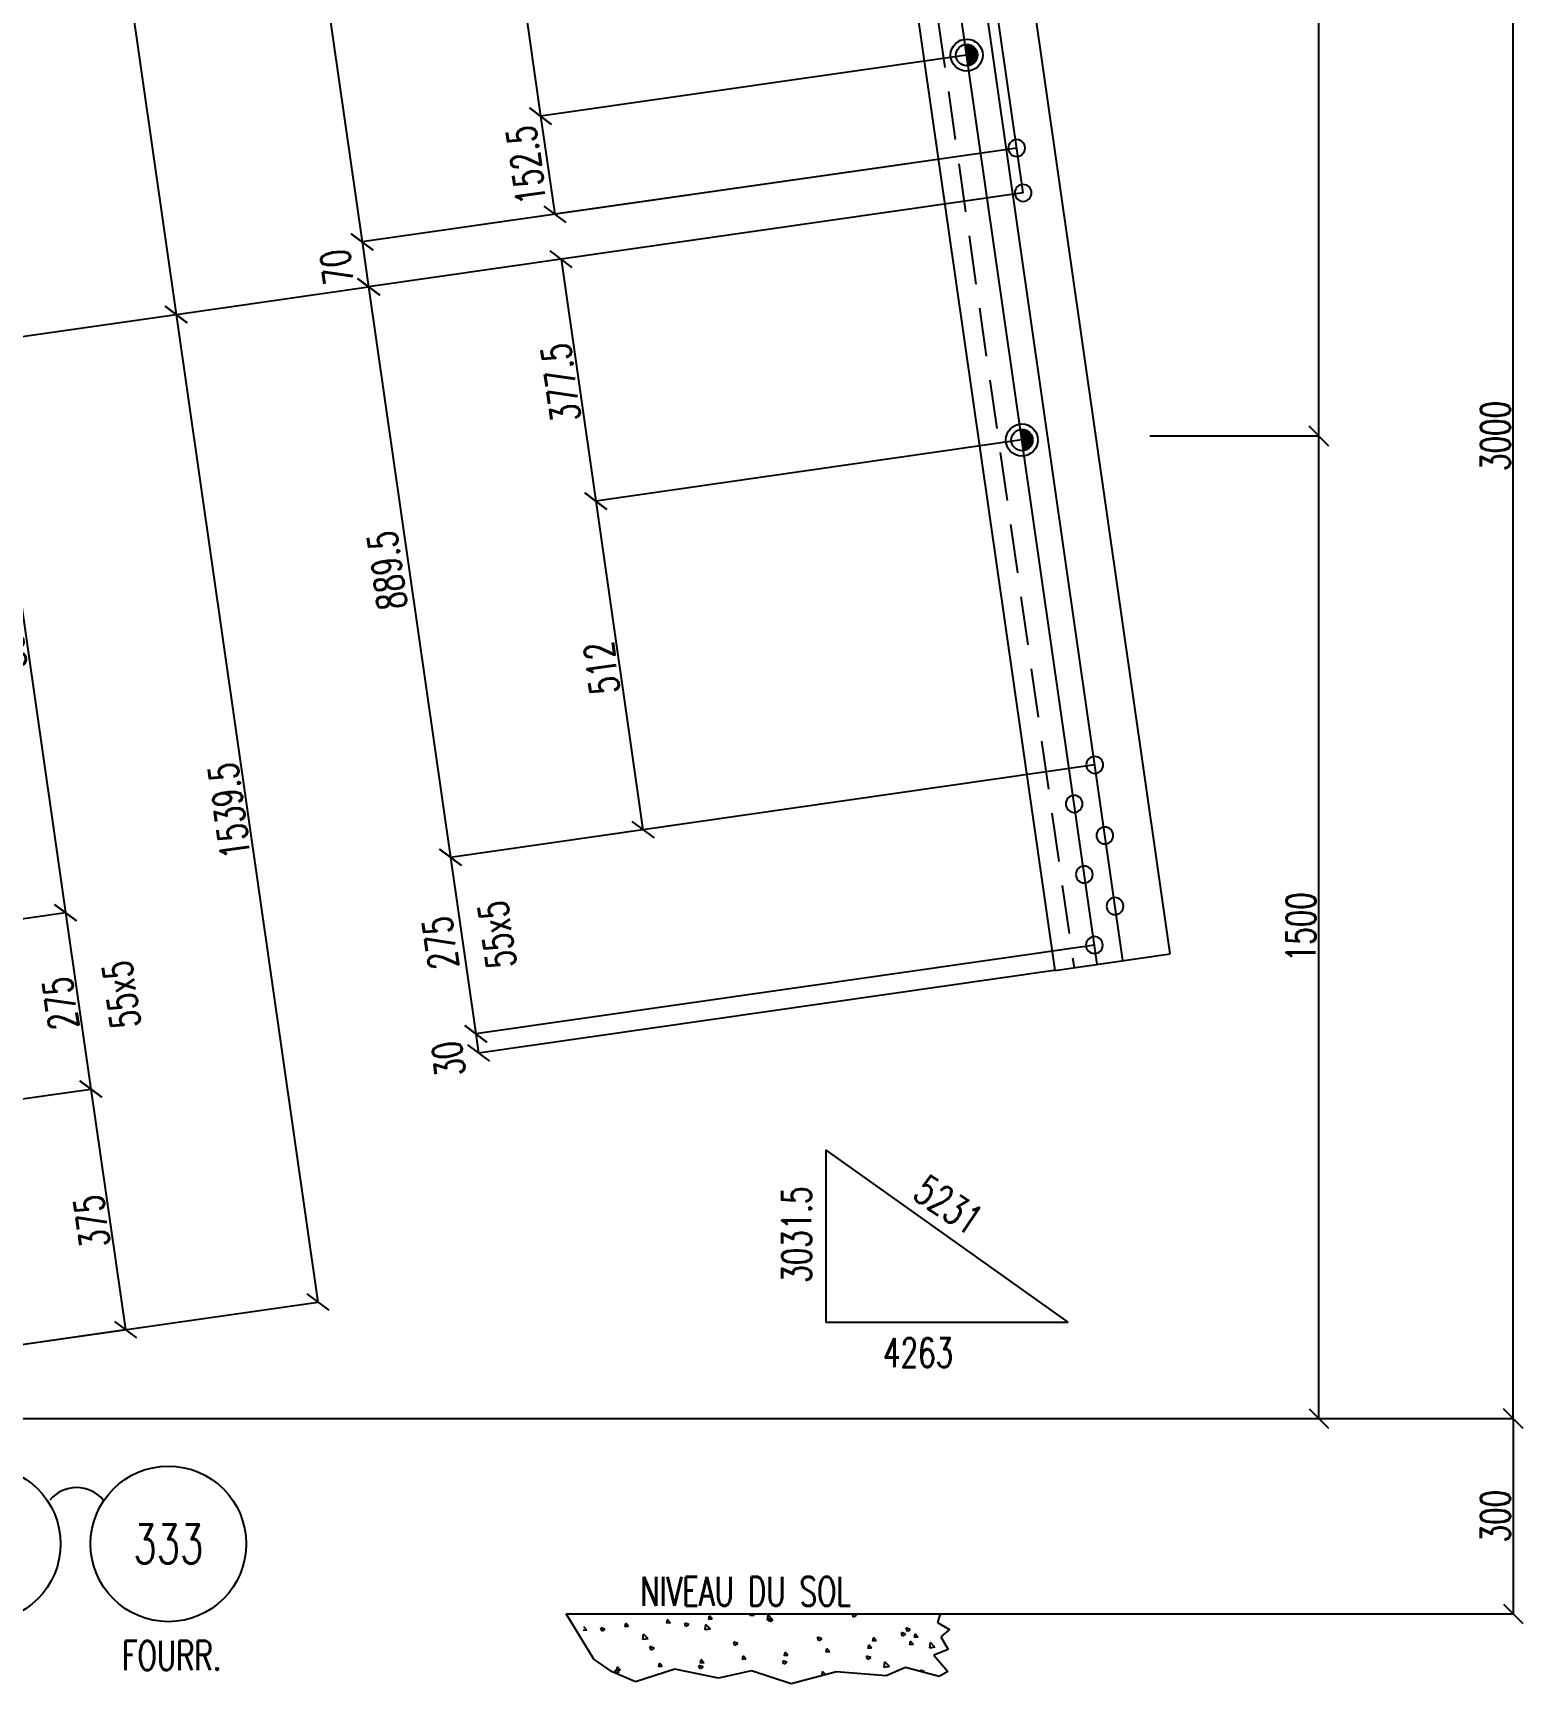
# Model space of a CAD drawing. Extents: x 45791 to 57956, y -56371 to -47761.
# Drawn here: x 53262 to 55561, y -52713 to -50165 of the extents above; entities that cross this region are included whole.
import ezdxf
from ezdxf.enums import TextEntityAlignment as Align

# ---------------------------------------------------------------- set-up
doc = ezdxf.new("R2010")
doc.units = 0
doc.header["$LTSCALE"] = 150
doc.header["$MEASUREMENT"] = 0
doc.linetypes.add('DASHED', pattern=[0.75, 0.5, -0.25])
doc.layers.get('0').update_dxf_attribs({"linetype": 'CONTINUOUS'})
for name, color, linetype in [('035B', 7, 'CONTINUOUS'), ('ASSI', 3, 'CONTINUOUS'), ('BOLLINI_1', 7, 'CONTINUOUS'), ('FORI', 2, 'CONTINUOUS'), ('LINEA_ANG', 2, 'CONTINUOUS'), ('LS', 7, 'CONTINUOUS'), ('QT_MPR', 7, 'CONTINUOUS'), ('QT_MSP', 7, 'CONTINUOUS'), ('TRAT-Y', 7, 'DASHED')]:
    doc.layers.add(name, color=color, linetype=linetype)
doc.styles.add('MONO', font='romans.shx', dxfattribs={"width": 0.7})
doc.styles.add('QUOTE', font='ROMANS8.SHX', dxfattribs={"width": 0.7})
doc.styles.add('RQL', font='ROMANS8.SHX', dxfattribs={"width": 0.7})
doc.styles.add('RS', font='ROMANS8.shx', dxfattribs={"width": 0.7})
doc.styles.get("Standard").update_dxf_attribs({"font": 'ROMANS8.SHX', "width": 0.7})
doc.dimstyles.new('TRATTO', dxfattribs={"dimscale": 0, "dimtxt": 45, "dimasz": 30, "dimexe": 0, "dimexo": 0, "dimgap": 5, "dimtad": 1, "dimrnd": 0.5, "dimdsep": 46, "dimtxsty": 'RS', "dimblk1": 'OBLIQUE', "dimblk2": 'OBLIQUE', "dimsah": 1, "dimcen": 0.09, "dimclrd": 2, "dimclre": 2, "dimclrt": 7, "dimadec": 0, "dimazin": 0, "dimtfac": 1, "dimtix": 1, "dimtmove": 2, "dimatfit": 3, "dimfxl": 1, "dimtolj": 1, "dimtzin": 0, "dimarcsym": 0})

# ---------------------------------------------------------------- blocks, each defined once
blk = doc.blocks.new('16')
blk.add_circle((0, 0), 1)
blk = doc.blocks.new('ASSE98')
blk.add_line((0, 0), (1, 0))
at = {"color": 7, "style": 'QUOTE', "width": 0.5, "flags": 1}
for tag, p in [('TI', (1.38308, 6.82731)), ('DI_S', (1.38308, 6.42178)), ('D_S', (1.38308, 6.02092)), ('E_S', (1.38308, 5.68065)), ('NFORI', (1.36454, 5.29792)), ('ALAR', (1.36349, 4.93246)), ('FAM', (1.3775, 4.54645)), ('ALA', (1.38308, 4.19257)), ('DISP2', (1.38308, 3.84971)), ('DISP1', (1.38308, 3.50686)), ('PINZAF', (1.38308, 3.164)), ('PINZAI', (1.38308, 2.82114)), ('TRP', (1.38308, 2.47829)), ('NP', (1.38308, 2.13543)), ('SV', (1.38308, 1.79257)), ('PESO', (1.38308, 1.44971)), ('QUA', (1.38308, 1.10686)), ('LUN', (1.38308, 0.764)), ('PROF', (1.38308, 0.42114)), ('POS', (1.38308, 0.07829))]:
    blk.add_attdef(tag, p, '', height=0.2, dxfattribs=at)
at = {"color": 7, "flags": 1}
for tag, p in [('LAV1', (3.07431, 6.82847)), ('LAV2', (3.07431, 6.49513)), ('LAV3', (3.07431, 6.1618)), ('LAV4', (3.07431, 5.82847)), ('LAV5', (3.07431, 5.49513)), ('LAV6', (3.07431, 5.1618)), ('LAV7', (3.07431, 4.82847)), ('LAV8', (3.07431, 4.49513)), ('LAV9', (3.07431, 4.1618)), ('LAV10', (3.07431, 3.82847))]:
    blk.add_attdef(tag, p, '', height=0.2, dxfattribs=at)
blk = doc.blocks.new('_OBLIQUE')
at = {"color": 0, "linetype": 'ByBlock'}
blk.add_line((-0.5, -0.5), (0.5, 0.5), dxfattribs=at)
blk = doc.blocks.new('*D17')
at = {"layer": 'QT_MPR', "color": 2, "lineweight": -2, "transparency": 16777216}
for p, q in [((51975.1, -49271.5), (53265.8, -49086.3)), ((53265.8, -49086.3), (53483, -50599.7)), ((52176.4, -50787.2), (53483, -50599.7))]:
    blk.add_line(p, q, dxfattribs=at)
at = {"layer": 'QT_MPR', "color": 2, "lineweight": -2, "transparency": 16777216, "xscale": 30, "yscale": 30, "zscale": 30}
for p, rotation in [((53265.8, -49086.3), 98.16615670567491), ((53483, -50599.7), 278.1661567056749)]:
    blk.add_blockref('_OBLIQUE', p, dxfattribs=dict(at, rotation=rotation))
at = {"layer": 'QT_MPR', "color": 7, "transparency": 16777216, "insert": (53347.2, -49846.9), "char_height": 45, "attachment_point": 5, "rotation": 98.1662, "style": 'RS'}
blk.add_mtext('\\A1;1528.5', dxfattribs=at)
blk = doc.blocks.new('*D18')
at = {"layer": 'QT_MPR', "color": 2, "lineweight": -2, "transparency": 16777216}
for p, q in [((52176.4, -50787.2), (53483, -50599.7)), ((53483, -50599.7), (53701.7, -52123.4)), ((52450.5, -52302.9), (53701.7, -52123.4))]:
    blk.add_line(p, q, dxfattribs=at)
at = {"layer": 'QT_MPR', "color": 2, "lineweight": -2, "transparency": 16777216, "xscale": 30, "yscale": 30, "zscale": 30}
for p, rotation in [((53483, -50599.7), 98.16615670567491), ((53701.7, -52123.4), 278.1661567056749)]:
    blk.add_blockref('_OBLIQUE', p, dxfattribs=dict(at, rotation=rotation))
at = {"layer": 'QT_MPR', "color": 7, "transparency": 16777216, "insert": (53565.1, -51365.5), "char_height": 45, "attachment_point": 5, "rotation": 98.1662, "style": 'RS'}
blk.add_mtext('\\A1;1539.5', dxfattribs=at)
blk = doc.blocks.new('*D26')
at = {"layer": 'QT_MPR', "color": 2, "lineweight": -2, "transparency": 16777216}
for p, q in [((52176.4, -50787.2), (53186.1, -50642.3)), ((53186.1, -50642.3), (53312.4, -51522.6)), ((52318.6, -51665.2), (53312.4, -51522.6))]:
    blk.add_line(p, q, dxfattribs=at)
at = {"layer": 'QT_MPR', "color": 2, "lineweight": -2, "transparency": 16777216, "xscale": 30, "yscale": 30, "zscale": 30}
for p, rotation in [((53186.1, -50642.3), 98.16615670567491), ((53312.4, -51522.6), 278.1661567056749)]:
    blk.add_blockref('_OBLIQUE', p, dxfattribs=dict(at, rotation=rotation))
at = {"layer": 'QT_MPR', "color": 7, "transparency": 16777216, "insert": (53222, -51086.4), "char_height": 45, "attachment_point": 5, "rotation": 98.1662, "style": 'RS'}
blk.add_mtext('\\A1;889.5', dxfattribs=at)
blk = doc.blocks.new('*D27')
at = {"layer": 'QT_MPR', "color": 2, "lineweight": -2, "transparency": 16777216}
for p, q in [((52318.6, -51665.2), (53312.4, -51522.6)), ((53312.4, -51522.6), (53351.4, -51794.8)), ((52397.2, -51931.7), (53351.4, -51794.8))]:
    blk.add_line(p, q, dxfattribs=at)
at = {"layer": 'QT_MPR', "color": 2, "lineweight": -2, "transparency": 16777216, "xscale": 30, "yscale": 30, "zscale": 30}
for p, rotation in [((53312.4, -51522.6), 98.16615670567491), ((53351.4, -51794.8), 278.1661567056749)]:
    blk.add_blockref('_OBLIQUE', p, dxfattribs=dict(at, rotation=rotation))
at = {"layer": 'QT_MPR', "color": 7, "transparency": 16777216, "insert": (53398.7, -51649.1), "char_height": 45, "attachment_point": 5, "rotation": 98.1662, "style": 'RS'}
blk.add_mtext('\\A1;55x5', dxfattribs=at)
blk = doc.blocks.new('*D28')
at = {"layer": 'QT_MPR', "color": 2, "lineweight": -2, "transparency": 16777216}
for p, q in [((52318.6, -51665.2), (53312.4, -51522.6)), ((53312.4, -51522.6), (53351.4, -51794.8)), ((52397.2, -51931.7), (53351.4, -51794.8))]:
    blk.add_line(p, q, dxfattribs=at)
at = {"layer": 'QT_MPR', "color": 2, "lineweight": -2, "transparency": 16777216, "xscale": 30, "yscale": 30, "zscale": 30}
for p, rotation in [((53312.4, -51522.6), 98.16615670567491), ((53351.4, -51794.8), 278.1661567056749)]:
    blk.add_blockref('_OBLIQUE', p, dxfattribs=dict(at, rotation=rotation))
at = {"layer": 'QT_MPR', "color": 7, "transparency": 16777216, "insert": (53304.7, -51662.6), "char_height": 45, "attachment_point": 5, "rotation": 98.1662, "style": 'RS'}
blk.add_mtext('\\A1;275', dxfattribs=at)
blk = doc.blocks.new('*D30')
at = {"layer": 'QT_MPR', "color": 2, "lineweight": -2, "transparency": 16777216}
for p, q in [((52397.2, -51931.7), (53351.4, -51794.8)), ((53351.4, -51794.8), (53404.7, -52166)), ((52450.5, -52302.9), (53404.7, -52166))]:
    blk.add_line(p, q, dxfattribs=at)
at = {"layer": 'QT_MPR', "color": 2, "lineweight": -2, "transparency": 16777216, "xscale": 30, "yscale": 30, "zscale": 30}
for p, rotation in [((53351.4, -51794.8), 98.16615670567491), ((53404.7, -52166), 278.1661567056749)]:
    blk.add_blockref('_OBLIQUE', p, dxfattribs=dict(at, rotation=rotation))
at = {"layer": 'QT_MPR', "color": 7, "transparency": 16777216, "insert": (53353, -51999.1), "char_height": 45, "attachment_point": 5, "rotation": 98.1662, "style": 'RS'}
blk.add_mtext('\\A1;375', dxfattribs=at)
blk = doc.blocks.new('*D38')
at = {"layer": 'QT_MPR', "color": 2, "lineweight": -2, "transparency": 16777216}
for p, q in [((54789.6, -50412.2), (53780, -50557.1)), ((53780, -50557.1), (53906.3, -51437.3)), ((54900.1, -51294.7), (53906.3, -51437.3))]:
    blk.add_line(p, q, dxfattribs=at)
at = {"layer": 'QT_MPR', "color": 2, "lineweight": -2, "transparency": 16777216, "xscale": 30, "yscale": 30, "zscale": 30}
for p, rotation in [((53780, -50557.1), 98.16615670567491), ((53906.3, -51437.3), 278.1661567056749)]:
    blk.add_blockref('_OBLIQUE', p, dxfattribs=dict(at, rotation=rotation))
at = {"layer": 'QT_MPR', "color": 7, "transparency": 16777216, "insert": (53808.7, -50994.8), "char_height": 45, "attachment_point": 5, "rotation": 98.1662, "style": 'RS'}
blk.add_mtext('\\A1;889.5', dxfattribs=at)
blk = doc.blocks.new('*D39')
at = {"layer": 'QT_MPR', "color": 2, "lineweight": -2, "transparency": 16777216}
for p, q in [((54900.1, -51294.7), (53906.3, -51437.3)), ((53906.3, -51437.3), (53945.3, -51709.6)), ((54899.6, -51572.6), (53945.3, -51709.6))]:
    blk.add_line(p, q, dxfattribs=at)
at = {"layer": 'QT_MPR', "color": 2, "lineweight": -2, "transparency": 16777216, "xscale": 30, "yscale": 30, "zscale": 30}
for p, rotation in [((53906.3, -51437.3), 98.16615670567491), ((53945.3, -51709.6), 278.1661567056749)]:
    blk.add_blockref('_OBLIQUE', p, dxfattribs=dict(at, rotation=rotation))
at = {"layer": 'QT_MPR', "color": 7, "transparency": 16777216, "insert": (53978.3, -51556.6), "char_height": 45, "attachment_point": 5, "rotation": 98.1662, "style": 'RS'}
blk.add_mtext('\\A1;55x5', dxfattribs=at)
blk = doc.blocks.new('*D40')
at = {"layer": 'QT_MPR', "color": 2, "lineweight": -2, "transparency": 16777216}
for p, q in [((54900.1, -51294.7), (53906.3, -51437.3)), ((53906.3, -51437.3), (53945.3, -51709.6)), ((54899.6, -51572.6), (53945.3, -51709.6))]:
    blk.add_line(p, q, dxfattribs=at)
at = {"layer": 'QT_MPR', "color": 2, "lineweight": -2, "transparency": 16777216, "xscale": 30, "yscale": 30, "zscale": 30}
for p, rotation in [((53906.3, -51437.3), 98.16615670567491), ((53945.3, -51709.6), 278.1661567056749)]:
    blk.add_blockref('_OBLIQUE', p, dxfattribs=dict(at, rotation=rotation))
at = {"layer": 'QT_MPR', "color": 7, "transparency": 16777216, "insert": (53890.7, -51569.3), "char_height": 45, "attachment_point": 5, "rotation": 98.1662, "style": 'RS'}
blk.add_mtext('\\A1;275', dxfattribs=at)
blk = doc.blocks.new('*D41')
at = {"layer": 'QT_MPR', "color": 2, "lineweight": -2, "transparency": 16777216}
for p, q in [((54899.6, -51572.6), (53945.3, -51709.6)), ((54840.5, -51611.4), (53949.6, -51739.3)), ((53945.3, -51709.6), (53949.6, -51739.3))]:
    blk.add_line(p, q, dxfattribs=at)
at = {"layer": 'QT_MPR', "color": 2, "lineweight": -2, "transparency": 16777216, "xscale": 30, "yscale": 30, "zscale": 30}
for p, rotation in [((53945.3, -51709.6), 98.16615670567491), ((53949.6, -51739.3), 278.1661567056749)]:
    blk.add_blockref('_OBLIQUE', p, dxfattribs=dict(at, rotation=rotation))
at = {"layer": 'QT_MPR', "color": 7, "transparency": 16777216, "insert": (53903.2, -51748.4), "char_height": 45, "attachment_point": 5, "rotation": 98.1662, "style": 'RS'}
blk.add_mtext('\\A1;30', dxfattribs=at)
blk = doc.blocks.new('*D51')
at = {"layer": 'LS', "color": 2, "lineweight": -2, "transparency": 16777216}
for p, q in [((52450.5, -52302.9), (55545.7, -52302.9)), ((55545.7, -52302.9), (55545.7, -52604.6)), ((54661.2, -52604.6), (55545.7, -52604.6))]:
    blk.add_line(p, q, dxfattribs=at)
at = {"layer": 'LS', "color": 2, "lineweight": -2, "transparency": 16777216, "xscale": 30, "yscale": 30, "zscale": 30}
for p, rotation in [((55545.7, -52302.9), 90), ((55545.7, -52604.6), 270)]:
    blk.add_blockref('_OBLIQUE', p, dxfattribs=dict(at, rotation=rotation))
at = {"layer": 'LS', "color": 7, "transparency": 16777216, "insert": (55518.2, -52453.8), "char_height": 45, "attachment_point": 5, "rotation": 90, "style": 'RS'}
blk.add_mtext('\\A1;300', dxfattribs=at)
blk = doc.blocks.new('*D52')
at = {"layer": 'LS', "color": 2, "lineweight": -2, "transparency": 16777216}
for p, q in [((54786.4, -49271.5), (55545.7, -49271.5)), ((55545.7, -52302.9), (55545.7, -49271.5)), ((52450.5, -52302.9), (55545.7, -52302.9))]:
    blk.add_line(p, q, dxfattribs=at)
at = {"layer": 'LS', "color": 2, "lineweight": -2, "transparency": 16777216, "xscale": 30, "yscale": 30, "zscale": 30}
for p, rotation in [((55545.7, -49271.5), 90), ((55545.7, -52302.9), 270)]:
    blk.add_blockref('_OBLIQUE', p, dxfattribs=dict(at, rotation=rotation))
at = {"layer": 'LS', "color": 7, "transparency": 16777216, "insert": (55518.2, -50787.2), "char_height": 45, "attachment_point": 5, "rotation": 90, "style": 'RS'}
blk.add_mtext('\\A1;3000', dxfattribs=at)
blk = doc.blocks.new('*D53')
at = {"layer": 'LS', "color": 2, "lineweight": -2, "transparency": 16777216}
for p, q in [((54985, -50787.2), (55245.7, -50787.2)), ((55245.7, -52302.9), (55245.7, -50787.2)), ((52450.5, -52302.9), (55245.7, -52302.9))]:
    blk.add_line(p, q, dxfattribs=at)
at = {"layer": 'LS', "color": 2, "lineweight": -2, "transparency": 16777216, "xscale": 30, "yscale": 30, "zscale": 30}
for p, rotation in [((55245.7, -50787.2), 90), ((55245.7, -52302.9), 270)]:
    blk.add_blockref('_OBLIQUE', p, dxfattribs=dict(at, rotation=rotation))
at = {"layer": 'LS', "color": 7, "transparency": 16777216, "insert": (55218.2, -51545.1), "char_height": 45, "attachment_point": 5, "rotation": 90, "style": 'RS'}
blk.add_mtext('\\A1;1500', dxfattribs=at)
blk = doc.blocks.new('*D54')
at = {"layer": 'LS', "color": 2, "lineweight": -2, "transparency": 16777216}
for p, q in [((54786.4, -49271.5), (55245.7, -49271.5)), ((55245.7, -50787.2), (55245.7, -49271.5)), ((54985, -50787.2), (55245.7, -50787.2))]:
    blk.add_line(p, q, dxfattribs=at)
at = {"layer": 'LS', "color": 2, "lineweight": -2, "transparency": 16777216, "xscale": 30, "yscale": 30, "zscale": 30}
for p, rotation in [((55245.7, -49271.5), 90), ((55245.7, -50787.2), 270)]:
    blk.add_blockref('_OBLIQUE', p, dxfattribs=dict(at, rotation=rotation))
at = {"layer": 'LS', "color": 7, "transparency": 16777216, "insert": (55218.2, -50029.4), "char_height": 45, "attachment_point": 5, "rotation": 90, "style": 'RS'}
blk.add_mtext('\\A1;1500', dxfattribs=at)
blk = doc.blocks.new('P20')
at = {"color": 0}
for p, q in [((0, 0.98), (0.02, 1)), ((0, 0.94), (0.06, 1)), ((1, -0.01), (0, 0.99)), ((0, 0.89), (0.1, 0.99)), ((0, 0.85), (0.14, 0.99)), ((0, 0.8), (0.18, 0.98)), ((0, 0.76), (0.22, 0.98)), ((0, 0.71), (0.25, 0.97)), ((0, 0.67), (0.29, 0.96)), ((1, -0.05), (0, 0.95)), ((0, 0.62), (0.32, 0.95)), ((0, 0.58), (0.36, 0.93)), ((0, 0.53), (0.39, 0.92)), ((0, 0.49), (0.42, 0.91)), ((1, -0.09), (0, 0.9)), ((0, 0.44), (0.45, 0.89)), ((0, 0.4), (0.48, 0.88)), ((0.99, -0.13), (0, 0.86)), ((0, 0.35), (0.51, 0.86)), ((0, 0.31), (0.54, 0.84)), ((0, 0.26), (0.56, 0.83)), ((0.99, -0.17), (0, 0.81)), ((0, 0.22), (0.59, 0.81)), ((0, 0.17), (0.61, 0.79)), ((0.98, -0.21), (0, 0.77)), ((0, 0.13), (0.64, 0.77)), ((0, 0.08), (0.66, 0.75)), ((0, 0.04), (0.69, 0.73)), ((0.97, -0.25), (0, 0.72)), ((0, -0.01), (0.71, 0.7)), ((0.96, -0.28), (0, 0.68)), ((0, -0.05), (0.73, 0.68)), ((0, -0.1), (0.75, 0.66)), ((0.95, -0.32), (0, 0.63)), ((0, -0.14), (0.77, 0.63)), ((0, -0.19), (0.79, 0.61)), ((0.94, -0.35), (0, 0.59)), ((0, -0.23), (0.81, 0.58)), ((0, -0.28), (0.83, 0.56)), ((0.92, -0.38), (0, 0.54)), ((0, -0.32), (0.85, 0.53)), ((0.91, -0.41), (0, 0.5)), ((0, -0.36), (0.87, 0.5)), ((0, -0.41), (0.88, 0.47)), ((0.9, -0.44), (0, 0.45)), ((0, -0.45), (0.9, 0.44)), ((0.88, -0.47), (0, 0.41)), ((0, -0.5), (0.91, 0.41)), ((0, -0.54), (0.92, 0.38)), ((0.87, -0.5), (0, 0.36)), ((0, -0.59), (0.94, 0.35)), ((0.85, -0.53), (0, 0.32)), ((0, -0.63), (0.95, 0.31)), ((0, -0.68), (0.96, 0.28)), ((0.83, -0.56), (0, 0.27)), ((0, -0.72), (0.97, 0.25)), ((0.81, -0.58), (0, 0.23)), ((0, -0.77), (0.98, 0.21)), ((0.79, -0.61), (0, 0.18)), ((0, -0.81), (0.99, 0.17)), ((0.77, -0.63), (0, 0.14)), ((0, -0.86), (0.99, 0.13)), ((0.75, -0.66), (0, 0.09)), ((0, -0.9), (1, 0.09)), ((0.73, -0.68), (0, 0.05)), ((0, -0.95), (1, 0.05)), ((0.71, -0.7), (0, 0.01)), ((0, -0.99), (1, 0.01)), ((1, 0.04), (0.04, 1)), ((1, 0.09), (0.09, 1)), ((0.99, 0.14), (0.14, 0.99)), ((0.98, 0.19), (0.19, 0.98)), ((0.97, 0.25), (0.25, 0.97)), ((0.95, 0.31), (0.31, 0.95)), ((0.92, 0.38), (0.38, 0.92)), ((0.88, 0.47), (0.47, 0.88)), ((0.81, 0.59), (0.59, 0.81)), ((0.69, -0.73), (0, -0.04)), ((0.66, -0.75), (0, -0.08)), ((0.64, -0.77), (0, -0.13)), ((0.61, -0.79), (0, -0.17)), ((0.59, -0.81), (0, -0.22)), ((0.56, -0.83), (0, -0.26)), ((0.54, -0.84), (0, -0.31)), ((0.51, -0.86), (0, -0.35)), ((0.48, -0.88), (0, -0.4)), ((0.45, -0.89), (0, -0.44)), ((0.42, -0.91), (0, -0.49)), ((0.39, -0.92), (0, -0.53)), ((0.36, -0.93), (0, -0.58)), ((0.32, -0.95), (0, -0.62)), ((0.29, -0.96), (0, -0.67)), ((0.25, -0.97), (0, -0.71)), ((0.22, -0.98), (0, -0.76)), ((0.18, -0.98), (0, -0.8)), ((0.14, -0.99), (0, -0.85)), ((0.1, -0.99), (0, -0.89)), ((0.04, -1), (1, -0.04)), ((0.09, -1), (1, -0.09)), ((0.14, -0.99), (0.99, -0.14)), ((0.19, -0.98), (0.98, -0.19)), ((0.25, -0.97), (0.97, -0.25)), ((0.31, -0.95), (0.95, -0.31)), ((0.38, -0.92), (0.92, -0.38)), ((0.47, -0.88), (0.88, -0.47)), ((0.59, -0.81), (0.81, -0.59))]:
    blk.add_line(p, q, dxfattribs=at)
for radius in [1.5, 1]:
    blk.add_circle((0, 0), radius)
blk = doc.blocks.new('*D124')
at = {"layer": 'QT_MSP', "color": 2, "lineweight": -2, "transparency": 16777216}
for p, q in [((54617.3, -49605.6), (53960, -49699.9)), ((53960, -49699.9), (54045.3, -50293.8)), ((54702.5, -50199.5), (54045.3, -50293.8))]:
    blk.add_line(p, q, dxfattribs=at)
at = {"layer": 'QT_MSP', "color": 2, "lineweight": -2, "transparency": 16777216, "xscale": 30, "yscale": 30, "zscale": 30}
for p, rotation in [((53960, -49699.9), 98.16615670567268), ((54045.3, -50293.8), 278.1661567056727)]:
    blk.add_blockref('_OBLIQUE', p, dxfattribs=dict(at, rotation=rotation))
at = {"layer": 'QT_MSP', "color": 7, "transparency": 16777216, "insert": (53975.4, -50000.8), "char_height": 45, "attachment_point": 5, "rotation": 98.1662, "style": 'RS'}
blk.add_mtext('\\A1;600', dxfattribs=at)
blk = doc.blocks.new('*D125')
at = {"layer": 'QT_MSP', "color": 2, "lineweight": -2, "transparency": 16777216}
for p, q in [((54702.5, -50199.5), (54045.3, -50293.8)), ((54045.3, -50293.8), (54067, -50445.2)), ((54779.7, -50342.9), (54067, -50445.2))]:
    blk.add_line(p, q, dxfattribs=at)
at = {"layer": 'QT_MSP', "color": 2, "lineweight": -2, "transparency": 16777216, "xscale": 30, "yscale": 30, "zscale": 30}
for p, rotation in [((54045.3, -50293.8), 98.16615670567268), ((54067, -50445.2), 278.1661567056727)]:
    blk.add_blockref('_OBLIQUE', p, dxfattribs=dict(at, rotation=rotation))
at = {"layer": 'QT_MSP', "color": 7, "transparency": 16777216, "insert": (54023.2, -50369.3), "char_height": 45, "attachment_point": 5, "rotation": 98.1662, "style": 'RS'}
blk.add_mtext('\\A1;152.5', dxfattribs=at)
blk = doc.blocks.new('*D126')
at = {"layer": 'QT_MSP', "color": 2, "lineweight": -2, "transparency": 16777216}
for p, q in [((54789.6, -50412.2), (54076.9, -50514.5)), ((54076.9, -50514.5), (54130.5, -50887.8)), ((54787.8, -50793.4), (54130.5, -50887.8))]:
    blk.add_line(p, q, dxfattribs=at)
at = {"layer": 'QT_MSP', "color": 2, "lineweight": -2, "transparency": 16777216, "xscale": 30, "yscale": 30, "zscale": 30}
for p, rotation in [((54076.9, -50514.5), 98.16615670567268), ((54130.5, -50887.8), 278.1661567056727)]:
    blk.add_blockref('_OBLIQUE', p, dxfattribs=dict(at, rotation=rotation))
at = {"layer": 'QT_MSP', "color": 7, "transparency": 16777216, "insert": (54076.5, -50705), "char_height": 45, "attachment_point": 5, "rotation": 98.1662, "style": 'RS'}
blk.add_mtext('\\A1;377.5', dxfattribs=at)
blk = doc.blocks.new('*D127')
at = {"layer": 'QT_MSP', "color": 2, "lineweight": -2, "transparency": 16777216}
for p, q in [((54787.8, -50793.4), (54130.5, -50887.8)), ((54130.5, -50887.8), (54203.2, -51394.7)), ((54900.1, -51294.7), (54203.2, -51394.7))]:
    blk.add_line(p, q, dxfattribs=at)
at = {"layer": 'QT_MSP', "color": 2, "lineweight": -2, "transparency": 16777216, "xscale": 30, "yscale": 30, "zscale": 30}
for p, rotation in [((54130.5, -50887.8), 98.16615670567268), ((54203.2, -51394.7), 278.1661567056727)]:
    blk.add_blockref('_OBLIQUE', p, dxfattribs=dict(at, rotation=rotation))
at = {"layer": 'QT_MSP', "color": 7, "transparency": 16777216, "insert": (54139.6, -51145.2), "char_height": 45, "attachment_point": 5, "rotation": 98.1662, "style": 'RS'}
blk.add_mtext('\\A1;512', dxfattribs=at)
blk = doc.blocks.new('xxx')
blk.add_circle((0, 0), 8)
at = {"color": 3, "style": 'RQL', "width": 0.7}
blk.add_attdef('POS', text='', height=4, dxfattribs=at).set_placement((0, 0), align=Align.MIDDLE)
at = {"color": 3, "style": 'RQL', "width": 0.7, "flags": 1}
blk.add_attdef('POS1', (-0.39, -5.42), '', height=2, dxfattribs=at)
at = {"style": 'RQL', "width": 0.7, "flags": 1}
blk.add_attdef('TIPO', (-0.39, -8.66), '', height=2, dxfattribs=at)
blk = doc.blocks.new('*D170')
at = {"layer": 'QT_MPR', "color": 2, "lineweight": -2, "transparency": 16777216}
for p, q in [((54584.5, -48983), (53574.9, -49127.8)), ((53574.9, -49127.8), (53770, -50487.8)), ((54779.7, -50342.9), (53770, -50487.8))]:
    blk.add_line(p, q, dxfattribs=at)
at = {"layer": 'QT_MPR', "color": 2, "lineweight": -2, "transparency": 16777216, "xscale": 30, "yscale": 30, "zscale": 30}
for p, rotation in [((53574.9, -49127.8), 98.16615670567491), ((53770, -50487.8), 278.1661567056749)]:
    blk.add_blockref('_OBLIQUE', p, dxfattribs=dict(at, rotation=rotation))
at = {"layer": 'QT_MPR', "color": 7, "transparency": 16777216, "insert": (53637.6, -49839.3), "char_height": 45, "attachment_point": 5, "rotation": 98.1662, "style": 'RS'}
blk.add_mtext('\\A1;1373.5', dxfattribs=at)
blk = doc.blocks.new('*D169')
at = {"layer": 'LS', "color": 2, "lineweight": -2, "transparency": 16777216}
for p, q in [((54779.7, -50342.9), (53770, -50487.8)), ((54789.6, -50412.2), (53780, -50557.1)), ((53770, -50487.8), (53780, -50557.1))]:
    blk.add_line(p, q, dxfattribs=at)
at = {"layer": 'LS', "color": 2, "lineweight": -2, "transparency": 16777216, "xscale": 30, "yscale": 30, "zscale": 30}
for p, rotation in [((53770, -50487.8), 98.16615670567523), ((53780, -50557.1), 278.1661567056752)]:
    blk.add_blockref('_OBLIQUE', p, dxfattribs=dict(at, rotation=rotation))
at = {"layer": 'LS', "color": 7, "transparency": 16777216, "insert": (53730.9, -50526.6), "char_height": 45, "attachment_point": 5, "rotation": 98.1662, "style": 'RS'}
blk.add_mtext('\\A1;70', dxfattribs=at)

msp = doc.modelspace()

# ---------------------------------------------------------------- linework, layer by layer
at = {"layer": 'LINEA_ANG'}
for p, q in [((55016.679, -51586.13), (54551.058, -48341.368)), ((54372.883, -48366.936), (54838.504, -51611.698)), ((54838.504, -51611.698), (55016.679, -51586.13))]:
    msp.add_line(p, q, dxfattribs=at)
at = {"layer": 'LS', "color": 6}
for p, q in [((54903.835, -51602.323), (54438.214, -48357.561)), ((54943.429, -51596.641), (54477.808, -48351.879)), ((54789.631, -50412.229), (54559.673, -48809.728)), ((54485.5, -51888.771), (54485.5, -52154.589)), ((54859.319, -52154.589), (54485.5, -51888.771)), ((54485.5, -52154.589), (54859.319, -52154.589))]:
    msp.add_line(p, q, dxfattribs=at)
at = {"layer": 'LS', "color": 2}
msp.add_line((53483.015, -50599.728), (53779.973, -50557.114), dxfattribs=at)
at = {"layer": 'LS', "color": 3}
for p, q in [((54084.63, -52604.613), (54661.758, -52604.613)), ((54127.16, -52674.58), (54084.63, -52604.613)), ((54116.36, -52629.44), (54112.021, -52624.27)), ((54175.532, -52624.321), (54176.573, -52618.68)), ((54180.913, -52623.793), (54175.534, -52624.263)), ((54180.913, -52623.793), (54176.575, -52618.622)), ((54240.085, -52618.673), (54241.126, -52613.032)), ((54245.467, -52618.145), (54240.087, -52618.616)), ((54245.467, -52618.145), (54241.128, -52612.974)), ((54269.431, -52624.165), (54267.606, -52618.726)), ((54273.909, -52621.088), (54267.608, -52618.669)), ((54273.909, -52621.088), (54269.433, -52624.107)), ((54299.172, -52629.267), (54300.166, -52620.719)), ((54307.178, -52627.978), (54300.168, -52620.672)), ((54304.639, -52613.026), (54305.679, -52607.384)), ((54310.02, -52612.497), (54304.641, -52612.968)), ((54310.02, -52612.497), (54305.681, -52607.327)), ((54369.192, -52607.378), (54369.702, -52604.613)), ((54374.574, -52606.85), (54369.194, -52607.32)), ((54374.574, -52606.85), (54372.697, -52604.613)), ((54395.224, -52614.37), (54396.218, -52605.823)), ((54403.23, -52613.081), (54395.225, -52614.322)), ((54403.23, -52613.081), (54396.22, -52605.775)), ((54398.772, -52616.957), (54396.947, -52611.518)), ((54403.251, -52613.88), (54396.949, -52611.461)), ((54403.251, -52613.88), (54398.774, -52616.9)), ((54528.114, -52609.749), (54526.391, -52604.613)), ((54532.593, -52606.672), (54527.228, -52604.613)), ((54532.593, -52606.672), (54528.116, -52609.692)), ((54661.758, -52604.613), (54657.328, -52617.898)), ((54657.328, -52617.898), (54675.935, -52628.525)), ((54116.36, -52629.44), (54110.981, -52629.911)), ((54140.089, -52631.373), (54138.264, -52625.934)), ((54144.568, -52628.296), (54138.266, -52625.877)), ((54144.568, -52628.296), (54140.091, -52631.315)), ((54203.12, -52644.163), (54204.115, -52635.616)), ((54211.126, -52642.874), (54203.122, -52644.116)), ((54211.126, -52642.874), (54204.116, -52635.568)), ((54307.178, -52627.978), (54299.174, -52629.219)), ((54345.051, -52653.192), (54343.226, -52647.754)), ((54349.529, -52650.116), (54343.228, -52647.697)), ((54474.392, -52645.984), (54472.567, -52640.546)), ((54478.871, -52642.908), (54472.569, -52640.489)), ((54478.871, -52642.908), (54474.394, -52645.927)), ((54557.512, -52646.836), (54558.553, -52641.195)), ((54562.894, -52646.308), (54557.514, -52646.779)), ((54562.894, -52646.309), (54558.555, -52641.138)), ((54603.734, -52638.776), (54601.909, -52633.338)), ((54608.213, -52635.7), (54601.911, -52633.281)), ((54608.213, -52635.7), (54603.736, -52638.719)), ((54611.116, -52631.568), (54609.291, -52626.13)), ((54615.595, -52628.492), (54609.293, -52626.073)), ((54615.595, -52628.492), (54611.118, -52631.512)), ((54614.918, -52652.484), (54615.959, -52646.843)), ((54620.3, -52651.956), (54615.961, -52646.785)), ((54622.066, -52641.189), (54623.106, -52635.547)), ((54627.447, -52640.661), (54622.068, -52641.131)), ((54627.447, -52640.661), (54623.108, -52635.49)), ((54645.539, -52657.35), (54646.533, -52648.803)), ((54653.545, -52656.061), (54646.535, -52648.756)), ((54675.935, -52628.525), (54662.644, -52640.039)), ((54662.644, -52640.039), (54674.163, -52659.523)), ((54155.514, -52694.064), (54127.16, -52674.58)), ((54215.709, -52660.4), (54213.884, -52654.962)), ((54220.188, -52657.324), (54213.886, -52654.905)), ((54220.188, -52657.324), (54215.711, -52660.343)), ((54292.151, -52680.723), (54293.192, -52675.081)), ((54297.533, -52680.195), (54293.194, -52675.024)), ((54349.529, -52650.116), (54345.053, -52653.135)), ((54356.705, -52675.075), (54357.745, -52669.434)), ((54362.086, -52674.547), (54356.707, -52675.018)), ((54362.086, -52674.547), (54357.747, -52669.376)), ((54421.258, -52669.427), (54422.299, -52663.786)), ((54426.639, -52668.899), (54421.26, -52669.37)), ((54426.639, -52668.899), (54422.301, -52663.728)), ((54485.811, -52663.78), (54486.852, -52658.138)), ((54491.193, -52663.252), (54485.813, -52663.722)), ((54491.193, -52663.252), (54486.854, -52658.081)), ((54550.012, -52675.012), (54548.187, -52669.574)), ((54554.491, -52671.936), (54548.189, -52669.517)), ((54554.491, -52671.936), (54550.014, -52674.955)), ((54550.365, -52658.132), (54551.405, -52652.49)), ((54555.746, -52657.604), (54550.367, -52658.075)), ((54555.746, -52657.604), (54551.407, -52652.433)), ((54620.3, -52651.956), (54614.92, -52652.427)), ((54653.545, -52656.061), (54645.54, -52657.303)), ((54674.163, -52659.523), (54652.012, -52668.38)), ((54652.012, -52668.38), (54673.277, -52693.178)), ((54191.841, -52709.12), (54155.514, -52694.064)), ((54161.987, -52696.636), (54160.163, -52691.198)), ((54166.466, -52693.559), (54160.164, -52691.14)), ((54166.466, -52693.559), (54161.989, -52696.579)), ((54163.044, -52692.018), (54164.085, -52686.377)), ((54168.426, -52691.49), (54163.046, -52691.961)), ((54168.426, -52691.49), (54164.087, -52686.319)), ((54252.092, -52689.636), (54191.841, -52709.12)), ((54227.598, -52686.371), (54228.638, -52680.729)), ((54232.979, -52685.842), (54227.6, -52686.313)), ((54232.979, -52685.842), (54228.64, -52680.672)), ((54319.431, -52703.806), (54252.092, -52689.636)), ((54291.329, -52689.428), (54289.504, -52683.99)), ((54295.808, -52686.351), (54289.506, -52683.932)), ((54295.808, -52686.351), (54291.331, -52689.371)), ((54297.533, -52680.195), (54292.153, -52680.665)), ((54370.822, -52692.293), (54319.431, -52703.806)), ((54431.959, -52712.663), (54370.822, -52692.293)), ((54420.671, -52682.22), (54418.846, -52676.782)), ((54425.149, -52679.143), (54418.848, -52676.724)), ((54425.149, -52679.143), (54420.673, -52682.163)), ((54501.956, -52694.064), (54431.959, -52712.663)), ((54479.58, -52700.01), (54480.338, -52693.493)), ((54485.203, -52698.515), (54480.339, -52693.446)), ((54578.156, -52700.264), (54501.956, -52694.064)), ((54575.395, -52687.144), (54576.389, -52678.596)), ((54583.401, -52685.855), (54575.396, -52687.096)), ((54583.401, -52685.855), (54576.391, -52678.549)), ((54608.149, -52687.415), (54578.156, -52700.264)), ((54659.986, -52701.149), (54608.149, -52687.415)), ((54631.973, -52693.727), (54631.19, -52691.393)), ((54637.493, -52693.755), (54631.192, -52691.336)), ((54637.493, -52693.755), (54635.966, -52694.785)), ((54673.277, -52693.178), (54659.986, -52701.149))]:
    msp.add_line(p, q, dxfattribs=at)
at = {"layer": 'LS', "color": 6}
msp.add_arc((53329.434, -52463.758), 54.054, 40.272349, 139.727651, dxfattribs=at)
at = {"layer": 'TRAT-Y', "color": 2}
msp.add_line((54402.579, -48362.675), (54868.2, -51607.437), dxfattribs=at)

# ---------------------------------------------------------------- block references
at = {"layer": 'ASSI', "xscale": 3277.999999999999, "rotation": 278.1661567056727}
msp.add_blockref('ASSE98', (54372.883, -48366.936), dxfattribs=at)
at = {"layer": 'BOLLINI_1', "xscale": 15, "yscale": 15, "zscale": 15}
for p, values in [((53184.63, -52496.543), {'POS': '601'}), ((53471.003, -52496.543), {'POS': '333'})]:
    msp.add_blockref('xxx', p, dxfattribs=at).add_auto_attribs(values)
at = {"layer": 'FORI'}
for name, p, xscale, yscale, zscale, rotation in [('P20', (54702.535, -50199.527), 16.5, 16.5, 16.5, 7.543052222774039), ('16', (54779.688, -50342.939), -13, 13, 13, 16.33231341134979), ('16', (54789.631, -50412.229), -13, 13, 13, 16.33231341134763), ('P20', (54787.761, -50793.443), 16.5, 16.5, 16.5, 7.543052222774039), ('16', (54900.106, -51294.734), -13, 13, 13, 16.33231341134763), ('16', (54868.324, -51354.858), -13, 13, 13, 16.33231341134763), ('16', (54915.731, -51403.618), -13, 13, 13, 16.33231341134763), ('16', (54883.949, -51463.743), -13, 13, 13, 16.33231341134763), ('16', (54931.355, -51512.503), -13, 13, 13, 16.33231341134763), ('16', (54899.574, -51572.627), -13, 13, 13, 16.33231341134763)]:
    msp.add_blockref(name, p, dxfattribs=dict(at, xscale=xscale, yscale=yscale, zscale=zscale, rotation=rotation))

# ---------------------------------------------------------------- texts
at = {"layer": '035B', "style": 'MONO', "width": 0.7}
for s, rotation, p in [('5231', 326.441202, (54616.962, -51962.369)), ('3031.5', 90, (54462.67, -52093.606))]:
    msp.add_text(s, height=45, rotation=rotation, dxfattribs=at).set_placement(p)
for s, p in [('4263', (54573.634, -52224.01)), ('FOURR.', (53399.259, -52691.336))]:
    msp.add_text(s, height=45, dxfattribs=at).set_placement(p)
at = {"layer": 'LS', "color": 7, "style": 'RS', "width": 0.7}
msp.add_text('NIVEAU DU SOL', height=45, dxfattribs=at).set_placement((54199.001, -52592.244))

# ---------------------------------------------------------------- dimensions: what is measured, and where the dimension line sits
at = {"layer": 'LS', "color": 6}
for base, p1, p2, text, picture, middle in [((55545.718, -49271.539), (52450.473, -52302.913), (54786.373, -49271.539), '3000', '*D52', (55518.218, -50787.226)), ((55245.718, -49271.539), (54985, -50787.226), (54786.373, -49271.539), '1500', '*D54', (55218.218, -50029.383)), ((55245.718, -50787.226), (52450.473, -52302.913), (54985, -50787.226), '1500', '*D53', (55218.218, -51545.069)), ((55545.718, -52604.613), (52450.473, -52302.913), (54661.158, -52604.613), '300', '*D51', (55518.218, -52453.763))]:
    dim = msp.add_linear_dim(base=base, p1=p1, p2=p2, angle=90, text=text, dimstyle='TRATTO', override={"dimscale": 1}, dxfattribs=at)
    dim.commit()
    dim.dimension.update_dxf_attribs({"geometry": picture, "text_midpoint": middle})
at = {"layer": 'LS'}
dim = msp.add_linear_dim(base=(53779.973, -50557.114), p1=(54779.688, -50342.939), p2=(54789.631, -50412.229), angle=278.166157, dimstyle='TRATTO', override={"dimscale": 1}, dxfattribs=at)
dim.commit()
dim.dimension.update_dxf_attribs({"geometry": '*D169', "text_midpoint": (53730.949, -50526.61), "dimtype": 160})
at = {"layer": 'QT_MPR'}
for base, p1, p2, text, picture, middle in [((53770.03, -50487.824), (54584.531, -48982.953), (54779.688, -50342.939), '1373.5', '*D170', (53637.573, -49839.295)), ((53483.015, -50599.728), (51975.064, -49271.539), (52176.4, -50787.226), '1528.5', '*D17', (53347.207, -49846.927)), ((53906.286, -51437.346), (54789.631, -50412.229), (54900.106, -51294.734), '889.5', '*D38', (53808.694, -50994.832)), ((53701.657, -52123.369), (52176.4, -50787.226), (52450.473, -52302.913), '1539.5', '*D18', (53565.115, -51365.454)), ((53312.37, -51522.573), (52176.4, -50787.226), (52318.55, -51665.185), '889.5', '*D26', (53221.992, -51086.363)), ((53945.348, -51709.558), (54900.106, -51294.734), (54899.574, -51572.627), '275', '*D40', (53890.669, -51569.33)), ((53945.348, -51709.558), (54900.106, -51294.734), (54899.574, -51572.627), '55x5', '*D39', (53978.258, -51556.626)), ((53351.432, -51794.784), (52318.55, -51665.185), (52397.207, -51931.715), '55x5', '*D27', (53398.716, -51649.091)), ((53351.432, -51794.784), (52318.55, -51665.185), (52397.207, -51931.715), '275', '*D28', (53304.68, -51662.585)), ((53949.609, -51739.254), (54899.574, -51572.627), (54840.484, -51611.414), '30', '*D41', (53903.189, -51748.427)), ((53404.699, -52165.982), (52397.207, -51931.715), (52450.473, -52302.913), '375', '*D30', (53352.975, -51999.137))]:
    dim = msp.add_linear_dim(base=base, p1=p1, p2=p2, angle=98.166157, text=text, dimstyle='TRATTO', override={"dimscale": 1}, dxfattribs=at)
    dim.commit()
    dim.dimension.update_dxf_attribs({"geometry": picture, "text_midpoint": middle, "dimtype": 160})
at = {"layer": 'QT_MSP'}
for base, p1, p2, text, picture, middle in [((54045.267, -50293.845), (54617.308, -49605.611), (54702.535, -50199.527), '600', '*D124', (53975.433, -50000.793)), ((54066.988, -50445.211), (54702.535, -50199.527), (54779.688, -50342.939), '152.5', '*D125', (54023.181, -50369.304)), ((54130.494, -50887.761), (54789.631, -50412.229), (54787.761, -50793.443), '377.5', '*D126', (54076.491, -50705.037)), ((54203.244, -51394.733), (54787.761, -50793.443), (54900.106, -51294.734), '512', '*D127', (54139.648, -51145.153))]:
    dim = msp.add_linear_dim(base=base, p1=p1, p2=p2, angle=98.166157, text=text, dimstyle='TRATTO', override={"dimscale": 1}, dxfattribs=at)
    dim.commit()
    dim.dimension.update_dxf_attribs({"geometry": picture, "text_midpoint": middle, "dimtype": 160})

doc.saveas('drawing.dxf')
